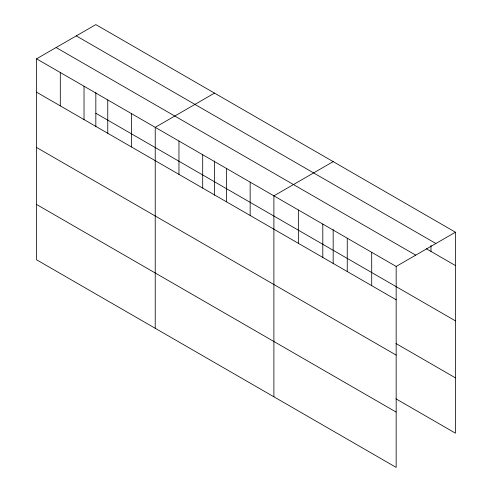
<?xml version="1.0" encoding="UTF-8"?>
<svg xmlns="http://www.w3.org/2000/svg" width="492" height="492" viewBox="0 0 492 492"><rect width="100%" height="100%" fill="white"/><g stroke="black" fill="none" stroke-linecap="round" stroke-linejoin="round"><path stroke-width="0.74" d="M36.556 58.825L396.165 266.443L396.165 467.4L36.556 259.782L36.556 58.825L95.835 24.6L455.444 232.218L455.444 433.175L395.962 398.834M214.506 93.111L155.226 127.336L155.226 328.299M333.176 161.628L273.896 195.853L273.896 396.81M396.165 266.443L455.444 232.218M76.278 35.891L435.881 243.509M426.361 248.767L455.444 265.557M56.119 47.533L415.722 255.145M95.835 113.258L455.444 320.87M36.556 92.17L396.165 299.782M395.962 343.521L455.444 377.862M36.556 147.483L396.165 355.095M36.556 204.469L396.165 412.087M430.986 245.379L430.986 251.443M371.706 252.322L371.706 285.668M347.254 238.202L347.254 271.547M333.176 229.543L333.176 263.78M322.801 224.088L322.801 257.427M298.349 209.967L298.349 243.312M250.164 182.151L250.164 215.49M226.431 168.448L226.431 201.788M214.506 161.025L214.506 195.269M202.698 154.74L202.698 188.085M178.959 141.038L178.959 174.383M131.493 113.634L131.493 146.979M107.76 99.931L107.76 133.277M95.835 92.514L95.835 126.751M84.027 86.229L84.027 119.574M60.295 72.527L60.295 105.872"/></g></svg>
